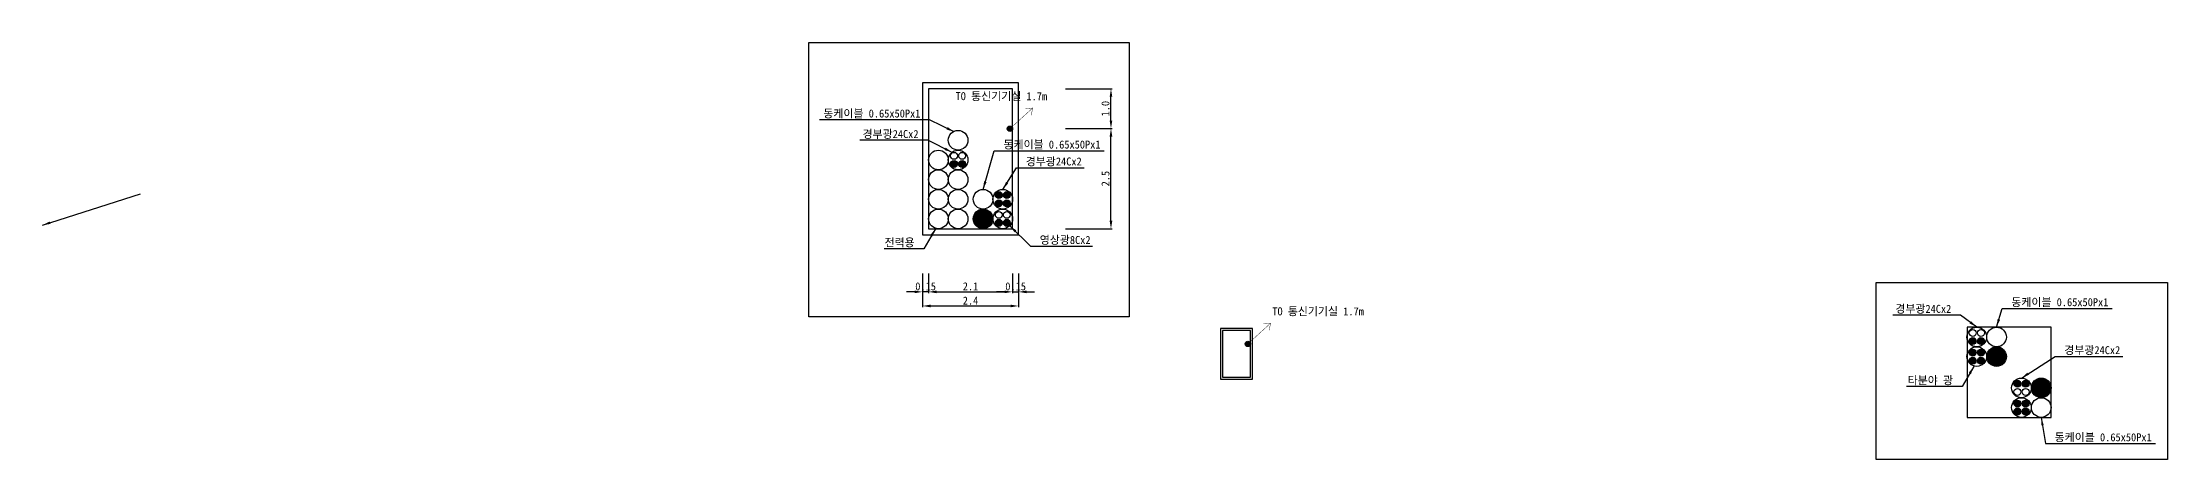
# Model space of a CAD drawing. Extents: x 12844 to 13371, y 104557 to 104695.
# Drawn here: x 13211.3 to 13370.6, y 104617.9 to 104649.2 of the extents above; entities that cross this region are included whole.
import ezdxf
from ezdxf.enums import TextEntityAlignment as Align

# ---------------------------------------------------------------- set-up
doc = ezdxf.new("R2010")
doc.units = 0
doc.header["$MEASUREMENT"] = 0
doc.layers.get('DEFPOINTS').update_dxf_attribs({"linetype": 'CONTINUOUS'})
doc.layers.add('TX-PAPR', color=2, linetype='CONTINUOUS', plot=False)
for name, color, linetype in [('TZ-DIMS', 1, 'CONTINUOUS'), ('TZ-LINE', 7, 'CONTINUOUS'), ('TZ-TEXT', 6, 'CONTINUOUS')]:
    doc.layers.add(name, color=color, linetype=linetype)
doc.styles.get("Standard").update_dxf_attribs({"font": 'GulimChe.ttf'})
doc.dimstyles.new('D200', dxfattribs={"dimscale": 0.2, "dimtxt": 3, "dimasz": 3, "dimexe": 0.5, "dimexo": 0.5, "dimgap": 0.5, "dimtad": 1, "dimdec": 0, "dimzin": 1, "dimdsep": 46, "dimlunit": 6, "dimtxsty": 'Standard', "dimcen": 1, "dimclrd": 1, "dimclre": 1, "dimclrt": 3, "dimadec": 0, "dimazin": 0, "dimtfac": 1, "dimtdec": 0, "dimtix": 1, "dimtmove": 2, "dimatfit": 3, "dimfxl": 0, "dimtvp": 2, "dimlwd": -1, "dimlwe": -1, "dimarcsym": 0})
doc.dimstyles.new('지시선200', dxfattribs={"dimscale": 0.2, "dimtxt": 3, "dimasz": 3, "dimexe": 0.5, "dimexo": 0.5, "dimgap": 0.5, "dimtad": 1, "dimdec": 0, "dimzin": 1, "dimdsep": 46, "dimlunit": 6, "dimtxsty": 'Standard', "dimcen": 1, "dimclrd": 6, "dimclre": 6, "dimclrt": 3, "dimadec": 0, "dimazin": 0, "dimtfac": 1, "dimtdec": 0, "dimtix": 1, "dimtmove": 2, "dimatfit": 3, "dimfxl": 0, "dimtvp": 2, "dimlwd": -1, "dimlwe": -1, "dimarcsym": 0})

# ---------------------------------------------------------------- blocks, each defined once
blk = doc.blocks.new('*D9')
at = {"layer": 'DEFPOINTS', "color": 0}
for p in [(13287.89, 104642.76), (13291.39, 104642.76), (13287.89, 104635.25)]:
    blk.add_point(p, dxfattribs=at)
at = {"layer": 'TZ-LINE', "color": 1}
for p, q in [((13287.99, 104642.76), (13291.49, 104642.76)), ((13291.39, 104635.85), (13291.39, 104642.16)), ((13287.99, 104635.25), (13291.49, 104635.25))]:
    blk.add_line(p, q, dxfattribs=at)
for points in [[(13291.29, 104642.16), (13291.49, 104642.16), (13291.39, 104642.76)], [(13291.29, 104635.85), (13291.49, 104635.85), (13291.39, 104635.25)]]:
    blk.add_solid(points, dxfattribs=at)
at = {"layer": 'TZ-LINE', "color": 3, "insert": (13290.98, 104639.01), "char_height": 0.6, "width": 1.1387, "attachment_point": 5, "rotation": 90}
blk.add_mtext('2.5', dxfattribs=at)
blk = doc.blocks.new('*D10')
at = {"layer": 'DEFPOINTS', "color": 0}
for p in [(13287.89, 104645.75), (13291.39, 104645.75), (13287.89, 104642.76)]:
    blk.add_point(p, dxfattribs=at)
at = {"layer": 'TZ-LINE', "color": 1}
for p, q in [((13287.99, 104645.75), (13291.49, 104645.75)), ((13291.39, 104643.36), (13291.39, 104645.15)), ((13287.99, 104642.76), (13291.49, 104642.76))]:
    blk.add_line(p, q, dxfattribs=at)
for points in [[(13291.29, 104645.15), (13291.49, 104645.15), (13291.39, 104645.75)], [(13291.29, 104643.36), (13291.49, 104643.36), (13291.39, 104642.76)]]:
    blk.add_solid(points, dxfattribs=at)
at = {"layer": 'TZ-LINE', "color": 3, "insert": (13290.98, 104644.26), "char_height": 0.6, "attachment_point": 5, "rotation": 90}
blk.add_mtext('1.0', dxfattribs=at)
blk = doc.blocks.new('*D11')
at = {"layer": 'DEFPOINTS', "color": 0}
for p in [(13277.26, 104631.99), (13277.71, 104631.99), (13277.26, 104630.51)]:
    blk.add_point(p, dxfattribs=at)
at = {"layer": 'TZ-LINE', "color": 1}
for p, q in [((13276.66, 104630.51), (13276.06, 104630.51)), ((13277.26, 104631.89), (13277.26, 104630.41)), ((13277.71, 104630.51), (13277.26, 104630.51)), ((13277.71, 104631.89), (13277.71, 104630.41)), ((13278.31, 104630.51), (13278.91, 104630.51))]:
    blk.add_line(p, q, dxfattribs=at)
for points in [[(13276.66, 104630.61), (13276.66, 104630.41), (13277.26, 104630.51)], [(13278.31, 104630.61), (13278.31, 104630.41), (13277.71, 104630.51)]]:
    blk.add_solid(points, dxfattribs=at)
at = {"layer": 'TZ-LINE', "color": 3, "insert": (13277.49, 104630.92), "char_height": 0.6, "attachment_point": 5}
blk.add_mtext('0.15', dxfattribs=at)
blk = doc.blocks.new('*D12')
at = {"layer": 'DEFPOINTS', "color": 0}
for p in [(13277.71, 104631.99), (13284.01, 104631.99), (13284.01, 104630.51)]:
    blk.add_point(p, dxfattribs=at)
at = {"layer": 'TZ-LINE', "color": 1}
for p, q in [((13277.71, 104631.89), (13277.71, 104630.41)), ((13278.31, 104630.51), (13283.41, 104630.51)), ((13284.01, 104631.89), (13284.01, 104630.41))]:
    blk.add_line(p, q, dxfattribs=at)
for points in [[(13278.31, 104630.61), (13278.31, 104630.41), (13277.71, 104630.51)], [(13283.41, 104630.61), (13283.41, 104630.41), (13284.01, 104630.51)]]:
    blk.add_solid(points, dxfattribs=at)
at = {"layer": 'TZ-LINE', "color": 3, "insert": (13280.86, 104630.92), "char_height": 0.6, "attachment_point": 5}
blk.add_mtext('2.1', dxfattribs=at)
blk = doc.blocks.new('*D13')
at = {"layer": 'DEFPOINTS', "color": 0}
for p in [(13284.01, 104631.99), (13284.46, 104631.99), (13284.46, 104630.51)]:
    blk.add_point(p, dxfattribs=at)
at = {"layer": 'TZ-LINE', "color": 1}
for p, q in [((13283.41, 104630.51), (13282.81, 104630.51)), ((13284.01, 104631.89), (13284.01, 104630.41)), ((13284.01, 104630.51), (13284.46, 104630.51)), ((13284.46, 104631.89), (13284.46, 104630.41)), ((13285.06, 104630.51), (13285.66, 104630.51))]:
    blk.add_line(p, q, dxfattribs=at)
for points in [[(13283.41, 104630.61), (13283.41, 104630.41), (13284.01, 104630.51)], [(13285.06, 104630.61), (13285.06, 104630.41), (13284.46, 104630.51)]]:
    blk.add_solid(points, dxfattribs=at)
at = {"layer": 'TZ-LINE', "color": 3, "insert": (13284.24, 104630.92), "char_height": 0.6, "attachment_point": 5}
blk.add_mtext('0.15', dxfattribs=at)
blk = doc.blocks.new('*D14')
at = {"layer": 'DEFPOINTS', "color": 0}
for p in [(13277.26, 104631.99), (13284.46, 104631.99), (13284.46, 104629.45)]:
    blk.add_point(p, dxfattribs=at)
at = {"layer": 'TZ-LINE', "color": 1}
for p, q in [((13277.26, 104631.89), (13277.26, 104629.35)), ((13284.46, 104631.89), (13284.46, 104629.35)), ((13277.86, 104629.45), (13283.86, 104629.45))]:
    blk.add_line(p, q, dxfattribs=at)
for points in [[(13277.86, 104629.55), (13277.86, 104629.35), (13277.26, 104629.45)], [(13283.86, 104629.55), (13283.86, 104629.35), (13284.46, 104629.45)]]:
    blk.add_solid(points, dxfattribs=at)
at = {"layer": 'TZ-LINE', "color": 3, "insert": (13280.86, 104629.85), "char_height": 0.6, "attachment_point": 5}
blk.add_mtext('2.4', dxfattribs=at)

msp = doc.modelspace()

# ---------------------------------------------------------------- hatches: boundary and pattern name
at = {"layer": 'TZ-LINE'}
h = msp.add_hatch(color=256, dxfattribs=at)
h.dxf.hatch_style = 1
h.paths.add_polyline_path([(13301.45, 104626.6, 1), (13301.85, 104626.6, 1)])

# ---------------------------------------------------------------- linework, layer by layer
at = {"layer": 'TZ-LINE', "elevation": -7842.38}
for points in [[(13299.6, 104623.95), (13302, 104623.95), (13302, 104627.75), (13299.6, 104627.75)], [(13299.75, 104624.1), (13301.85, 104624.1), (13301.85, 104627.6), (13299.75, 104627.6)]]:
    msp.add_lwpolyline(points, close=True, dxfattribs=at)
at = {"layer": 'TZ-LINE', "const_width": 0.03, "elevation": -7842.38}
for points in [[(13301.65, 104626.6), (13303.36, 104628.16)], [(13302.81, 104628.1), (13303.36, 104628.16), (13303.25, 104627.62)]]:
    msp.add_lwpolyline(points, dxfattribs=at)
at = {"layer": 'TZ-LINE'}
msp.add_circle((13301.65, 104626.6, -7842.38), 0.2, dxfattribs=at)

# ---------------------------------------------------------------- texts
at = {"layer": 'TZ-TEXT'}
msp.add_text('TO 통신기기실 1.7m', height=0.6, rotation=359.9482, dxfattribs=at).set_placement((13306.92, 104629.06, -7842.38), align=Align.MIDDLE)

# ---------------------------------------------------------------- leaders
msp.add_leader([(13211.27, 104635.52), (13218.61, 104637.87)], dimstyle='지시선200', dxfattribs=at)

# ---------------------------------------------------------------- wipeouts: each hides what was drawn before it
msp.add_wipeout([(13268.73, 104649.23), (13268.73, 104628.63), (13292.75, 104628.63), (13292.75, 104649.23)]).dxf.layer = 'TX-PAPR'
msp.add_wipeout([(13348.76, 104631.21), (13348.76, 104617.93), (13370.61, 104617.93), (13370.61, 104631.21)]).translate(0, 0, -7842.38).dxf.layer = 'TX-PAPR'

# ---------------------------------------------------------------- next in the draw order: hatches: boundary and pattern name
at = {"layer": 'TZ-LINE'}
h = msp.add_hatch(color=256, dxfattribs=at)
h.dxf.hatch_style = 1
h.paths.add_polyline_path([(13283.61, 104642.75, 1), (13284.01, 104642.75, 1)])
h = msp.add_hatch(color=256, dxfattribs=at)
h.dxf.hatch_style = 1
h.paths.add_polyline_path([(13279.37, 104640.11, 1), (13279.88, 104640.11, 1)])
h = msp.add_hatch(color=256, dxfattribs=at)
h.dxf.hatch_style = 1
h.paths.add_polyline_path([(13280.49, 104640.11, -1), (13279.97, 104640.11, -1)])
h = msp.add_hatch(color=256, dxfattribs=at)
h.dxf.hatch_style = 1
h.paths.add_polyline_path([(13282.72, 104637.77, -1), (13283.23, 104637.77, -1)])
h = msp.add_hatch(color=256, dxfattribs=at)
h.dxf.hatch_style = 1
h.paths.add_polyline_path([(13282.72, 104637.16, 1), (13283.23, 104637.16, 1)])
h = msp.add_hatch(color=256, dxfattribs=at)
h.dxf.hatch_style = 1
h.paths.add_polyline_path([(13283.84, 104637.77, 1), (13283.32, 104637.77, 1)])
h = msp.add_hatch(color=256, dxfattribs=at)
h.dxf.hatch_style = 1
h.paths.add_polyline_path([(13283.84, 104637.16, -1), (13283.32, 104637.16, -1)])
at = {"layer": 'TZ-LINE', "ltscale": 2}
h = msp.add_hatch(color=256, dxfattribs=at)
h.dxf.hatch_style = 1
h.paths.add_polyline_path([(13282.54, 104635.99, 1), (13281.06, 104635.99, 1)])
at = {"layer": 'TZ-LINE'}
h = msp.add_hatch(color=256, dxfattribs=at)
h.dxf.hatch_style = 1
h.paths.add_polyline_path([(13282.72, 104635.69, 1), (13283.23, 104635.69, 1)])
h = msp.add_hatch(color=256, dxfattribs=at)
h.dxf.hatch_style = 1
h.paths.add_polyline_path([(13283.84, 104635.69, -1), (13283.32, 104635.69, -1)])
h = msp.add_hatch(color=256, dxfattribs=at)
h.dxf.hatch_style = 1
h.paths.add_polyline_path([(13355.75, 104626.82, 1), (13356.27, 104626.82, 1)])
h = msp.add_hatch(color=256, dxfattribs=at)
h.dxf.hatch_style = 1
h.paths.add_polyline_path([(13356.27, 104625.95, 1), (13355.75, 104625.95, 1)])
h = msp.add_hatch(color=256, dxfattribs=at)
h.dxf.hatch_style = 1
h.paths.add_polyline_path([(13355.75, 104625.34, 1), (13356.27, 104625.34, 1)])
h = msp.add_hatch(color=256, dxfattribs=at)
h.dxf.hatch_style = 1
h.paths.add_polyline_path([(13356.87, 104626.82, -1), (13356.36, 104626.82, -1)])
h = msp.add_hatch(color=256, dxfattribs=at)
h.dxf.hatch_style = 1
h.paths.add_polyline_path([(13356.87, 104625.95, 1), (13356.36, 104625.95, 1)])
h = msp.add_hatch(color=256, dxfattribs=at)
h.dxf.hatch_style = 1
h.paths.add_polyline_path([(13356.87, 104625.34, -1), (13356.36, 104625.34, -1)])
h = msp.add_hatch(color=256, dxfattribs=at)
h.dxf.hatch_style = 1
h.paths.add_polyline_path([(13358.53, 104625.65, 1), (13357.05, 104625.65, 1)])
h = msp.add_hatch(color=256, dxfattribs=at)
h.dxf.hatch_style = 1
h.paths.add_polyline_path([(13360.4, 104623.3, 1), (13361.88, 104623.3, 1)])
h = msp.add_hatch(color=256, dxfattribs=at)
h.dxf.hatch_style = 1
h.paths.add_polyline_path([(13359.1, 104623.61, -1), (13359.62, 104623.61, -1)])
h = msp.add_hatch(color=256, dxfattribs=at)
h.dxf.hatch_style = 1
h.paths.add_polyline_path([(13360.22, 104623.61, 1), (13359.71, 104623.61, 1)])
h = msp.add_hatch(color=256, dxfattribs=at)
h.dxf.hatch_style = 1
h.paths.add_polyline_path([(13359.1, 104622.13, -1), (13359.62, 104622.13, -1)])
h = msp.add_hatch(color=256, dxfattribs=at)
h.dxf.hatch_style = 1
h.paths.add_polyline_path([(13359.1, 104621.53, 1), (13359.62, 104621.53, 1)])
h = msp.add_hatch(color=256, dxfattribs=at)
h.dxf.hatch_style = 1
h.paths.add_polyline_path([(13360.22, 104622.13, 1), (13359.71, 104622.13, 1)])
h = msp.add_hatch(color=256, dxfattribs=at)
h.dxf.hatch_style = 1
h.paths.add_polyline_path([(13360.22, 104621.53, -1), (13359.71, 104621.53, -1)])

# ---------------------------------------------------------------- next in the draw order: linework, layer by layer
for points in [[(13277.26, 104634.8), (13284.46, 104634.8), (13284.46, 104646.2), (13277.26, 104646.2)], [(13277.71, 104635.25), (13284.01, 104635.25), (13284.01, 104645.75), (13277.71, 104645.75)]]:
    msp.add_lwpolyline(points, close=True, dxfattribs=at)
at = {"layer": 'TZ-LINE', "const_width": 0.03}
for points in [[(13283.81, 104642.75), (13285.52, 104644.31)], [(13284.97, 104644.25), (13285.52, 104644.31), (13285.41, 104643.77)]]:
    msp.add_lwpolyline(points, dxfattribs=at)
at = {"layer": 'TZ-LINE', "elevation": -7842.38}
msp.add_lwpolyline([(13355.58, 104621.09), (13361.88, 104621.09), (13361.88, 104627.86), (13355.58, 104627.86)], close=True, dxfattribs=at)
at = {"layer": 'TZ-LINE', "ltscale": 2}
for centre, radius in [((13279.93, 104641.89), 0.737), ((13278.45, 104640.41), 0.737), ((13279.93, 104640.41), 0.737), ((13279.62, 104640.72), 0.259), ((13279.62, 104640.11), 0.259), ((13280.23, 104640.72), 0.259), ((13280.23, 104640.11), 0.259), ((13278.45, 104638.94), 0.737), ((13279.93, 104638.94), 0.737), ((13278.45, 104637.46), 0.737), ((13279.93, 104637.46), 0.737), ((13281.8, 104637.46), 0.737), ((13283.28, 104637.46), 0.737), ((13282.98, 104637.77), 0.259), ((13282.98, 104637.16), 0.259), ((13283.58, 104637.77), 0.259), ((13283.58, 104637.16), 0.259), ((13278.45, 104635.99), 0.737), ((13279.93, 104635.99), 0.737), ((13281.8, 104635.99), 0.737), ((13283.28, 104635.99), 0.737), ((13282.98, 104636.29), 0.259), ((13282.98, 104635.69), 0.259), ((13283.58, 104636.29), 0.259), ((13283.58, 104635.69), 0.259), ((13356.31, 104627.12, -7842.38), 0.737), ((13356.01, 104627.43, -7842.38), 0.259), ((13356.62, 104627.43, -7842.38), 0.259), ((13357.79, 104627.12, -7842.38), 0.737), ((13356.31, 104625.65, -7842.38), 0.737), ((13356.01, 104626.82, -7842.38), 0.259), ((13356.01, 104625.95, -7842.38), 0.259), ((13356.01, 104625.34, -7842.38), 0.259), ((13356.62, 104626.82, -7842.38), 0.259), ((13356.62, 104625.95, -7842.38), 0.259), ((13356.62, 104625.34, -7842.38), 0.259), ((13357.79, 104625.65, -7842.38), 0.737), ((13359.66, 104623.3, -7842.38), 0.737), ((13361.14, 104623.3, -7842.38), 0.737), ((13359.66, 104621.83, -7842.38), 0.737), ((13359.36, 104623.61, -7842.38), 0.259), ((13359.36, 104623, -7842.38), 0.259), ((13359.97, 104623.61, -7842.38), 0.259), ((13359.97, 104623, -7842.38), 0.259), ((13361.14, 104621.83, -7842.38), 0.737), ((13359.36, 104622.13, -7842.38), 0.259), ((13359.36, 104621.53, -7842.38), 0.259), ((13359.97, 104622.13, -7842.38), 0.259), ((13359.97, 104621.53, -7842.38), 0.259)]:
    msp.add_circle(centre, radius, dxfattribs=at)
at = {"layer": 'TZ-LINE'}
msp.add_circle((13283.81, 104642.75), 0.2, dxfattribs=at)
at = {"layer": 'TZ-TEXT'}
msp.add_lwpolyline([(13268.73, 104649.23), (13292.75, 104649.23), (13292.75, 104628.63), (13268.73, 104628.63)], close=True, dxfattribs=at)
at = {"layer": 'TZ-TEXT', "elevation": -7842.38}
msp.add_lwpolyline([(13348.76, 104631.21), (13370.61, 104631.21), (13370.61, 104617.93), (13348.76, 104617.93)], close=True, dxfattribs=at)

# ---------------------------------------------------------------- next in the draw order: texts
at = {"layer": 'TZ-DIMS', "char_height": 0.6}
for s, insert, attachment_point in [('동케이블 0.65x50Px1', (13277.1, 104643.53), 9), ('경부광24Cx2', (13276.96, 104641.99), 9), ('동케이블 0.65x50Px1', (13283.33, 104641.2), 7), ('경부광24Cx2', (13285, 104639.93), 7), ('전력용', (13276.67, 104633.85), 9), ('영상광8Cx2', (13286.05, 104634.04), 7), ('경부광24Cx2', (13354.4, 104628.87, -7842.38), 9), ('동케이블 0.65x50Px1', (13358.9, 104629.37, -7842.38), 7), ('경부광24Cx2', (13362.87, 104625.77, -7842.38), 7), ('타분야 광', (13354.53, 104623.5, -7842.38), 9), ('동케이블 0.65x50Px1', (13362.15, 104619.23, -7842.38), 7)]:
    msp.add_mtext(s, dxfattribs=dict(at, insert=insert, attachment_point=attachment_point))
at = {"layer": 'TZ-TEXT'}
msp.add_text('TO 통신기기실 1.7m', height=0.6, rotation=359.9482, dxfattribs=at).set_placement((13283.17, 104645.21, 0), align=Align.MIDDLE)

# ---------------------------------------------------------------- next in the draw order: dimensions: what is measured, and where the dimension line sits
at = {"layer": 'TZ-LINE'}
for base, p1, p2, text, picture, middle in [((13291.39, 104645.75), (13287.89, 104642.76), (13287.89, 104645.75), '1.0', '*D10', (13290.98, 104644.26)), ((13291.39, 104642.76), (13287.89, 104635.25), (13287.89, 104642.76), '2.5', '*D9', (13290.98, 104639.01))]:
    dim = msp.add_linear_dim(base=base, p1=p1, p2=p2, angle=90, text=text, dimstyle='D200', dxfattribs=at)
    dim.commit()
    dim.dimension.update_dxf_attribs({"geometry": picture, "text_midpoint": middle})
for base, p1, p2, text, picture, middle in [((13277.26, 104630.51), (13277.71, 104631.99), (13277.26, 104631.99), '0.15', '*D11', (13277.49, 104630.92)), ((13284.46, 104629.45), (13277.26, 104631.99), (13284.46, 104631.99), '2.4', '*D14', (13280.86, 104629.85)), ((13284.01, 104630.51), (13277.71, 104631.99), (13284.01, 104631.99), '2.1', '*D12', (13280.86, 104630.92)), ((13284.46, 104630.51), (13284.01, 104631.99), (13284.46, 104631.99), '0.15', '*D13', (13284.24, 104630.92))]:
    dim = msp.add_linear_dim(base=base, p1=p1, p2=p2, text=text, dimstyle='D200', dxfattribs=at)
    dim.commit()
    dim.dimension.update_dxf_attribs({"geometry": picture, "text_midpoint": middle})

# ---------------------------------------------------------------- next in the draw order: leaders
at = {"layer": 'TZ-DIMS', "annotation_type": 0, "has_hookline": 1}
for points, hookline_direction, text_width in [([(13279.64, 104642.52), (13277.79, 104643.43), (13277.2, 104643.43)], 1, 7.56), ([(13279.49, 104640.98), (13277.65, 104641.89), (13277.06, 104641.89)], 1, 4.39), ([(13281.8, 104638.2), (13282.64, 104641.1), (13283.23, 104641.1)], 0, 7.56), ([(13283.28, 104638.2), (13284.31, 104639.83), (13284.9, 104639.83)], 0, 4.39), ([(13278.23, 104635.25), (13277.36, 104633.75), (13276.77, 104633.75)], 1, 2.29), ([(13283.8, 104635.47), (13285.36, 104633.94), (13285.95, 104633.94)], 0, 3.96), ([(13357.79, 104627.86, -7842.38), (13358.21, 104629.27, -7842.38), (13358.8, 104629.27, -7842.38)], 0, 7.56), ([(13356.31, 104627.86, -7842.38), (13355.09, 104628.77, -7842.38), (13354.5, 104628.77, -7842.38)], 1, 4.39), ([(13359.66, 104624.04, -7842.38), (13362.18, 104625.67, -7842.38), (13362.77, 104625.67, -7842.38)], 0, 4.39), ([(13356.09, 104624.91, -7842.38), (13355.22, 104623.4, -7842.38), (13354.63, 104623.4, -7842.38)], 1, 3.5), ([(13361.14, 104621.09, -7842.38), (13361.46, 104619.13, -7842.38), (13362.05, 104619.13, -7842.38)], 0, 7.56)]:
    msp.add_leader(points, dimstyle='D200', dxfattribs=dict(at, hookline_direction=hookline_direction, text_width=text_width))

doc.saveas('drawing.dxf')
